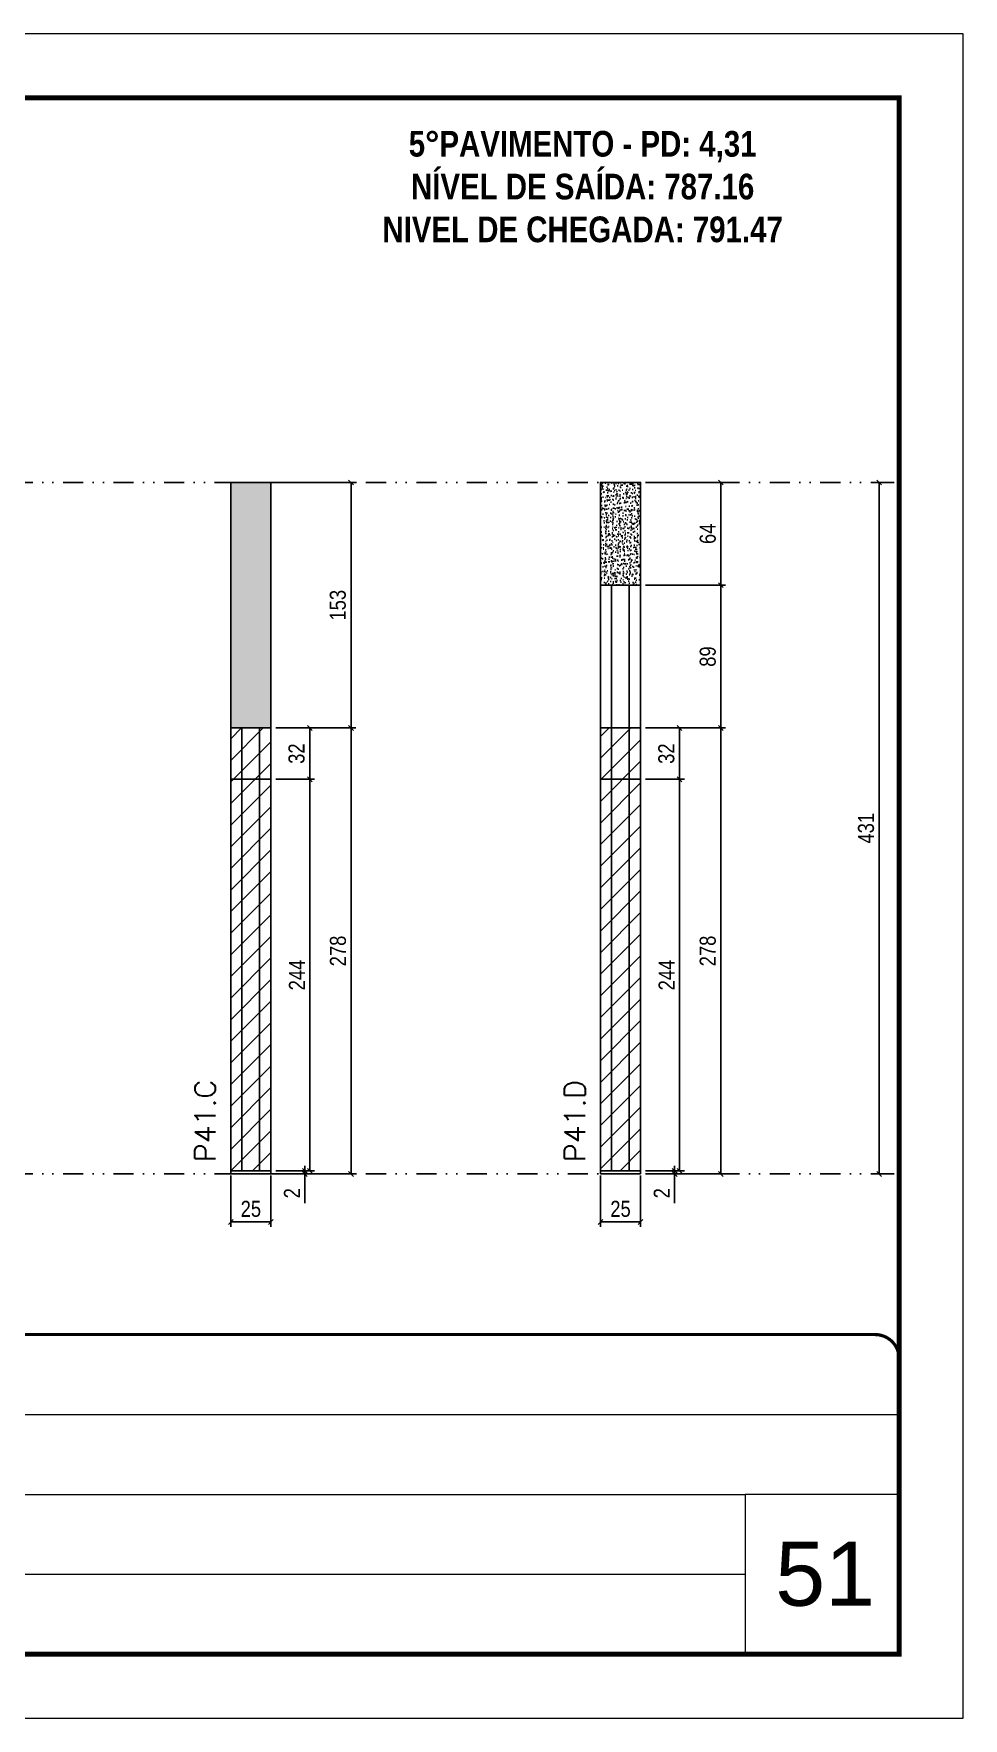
# Model space of a CAD drawing. Extents: x 14400 to 27878, y -21631 to 6985.
# Drawn here: x 18489 to 19068, y -7848 to -6798 of the extents above; entities that cross this region are included whole.
import ezdxf

# ---------------------------------------------------------------- set-up
doc = ezdxf.new("R2010")
doc.units = 0
for name, pattern in [('CONTINUO', [0]), ('DASHED', [0.75, 0.5, -0.25]), ('DIVIDE2', [0.625, 0.25, -0.125, 0, -0.125, 0, -0.125])]:
    doc.linetypes.add(name, pattern=pattern)
for name, color, linetype, lineweight in [('CARIMBO', 255, 'Continuous', 9), ('Folhas', 255, 'Continuous', 9), ('Hachura', 251, 'Continuous', 9), ('SARRAFO DE PRESSAO', 251, 'DASHED', 9), ('Texto Seção', 7, 'Continuous', 15)]:
    doc.layers.add(name, color=color, linetype=linetype, lineweight=lineweight)
for name, color, linetype in [('COTA', 241, 'Continuous'), ('NOMENCLATURA', 7, 'Continuous'), ('Nível', 160, 'Continuous'), ('Painéis', 200, 'Continuous'), ('SARR_2.2x7', 40, 'Continuous')]:
    doc.layers.add(name, color=color, linetype=linetype)
doc.styles.add('ARIAL', font='arial.ttf')
doc.styles.add('COTA TECNICA', font='techl___.ttf', dxfattribs={"height": 10})
doc.styles.add('COTA TECNICA-50', font='techl___.ttf', dxfattribs={"height": 10})
doc.styles.add('REGUA-120', font='ROMANS.shx', dxfattribs={"height": 15})
doc.styles.add('ROMANC', font='techb___.ttf', dxfattribs={"height": 2.5})
doc.dimstyles.new('COTA PAINEL-50', dxfattribs={"dimtxt": 10, "dimasz": 3, "dimexe": 3, "dimexo": 3, "dimgap": 3, "dimtad": 1, "dimdec": 1, "dimzin": 12, "dimdsep": 46, "dimtxsty": 'COTA TECNICA-50', "dimblk1": 'OBLIQUE', "dimblk2": 'OBLIQUE', "dimsah": 1, "dimcen": 0.9, "dimclrd": 4, "dimclre": 4, "dimclrt": 240, "dimadec": 1, "dimazin": 3, "dimtfac": 1, "dimtdec": 1, "dimtmove": 0, "dimatfit": 3, "dimfxl": 1, "dimtolj": 1, "dimtzin": 12, "dimarcsym": 0})
doc.dimstyles.new('PAINEL', dxfattribs={"dimtxt": 10, "dimasz": 3, "dimexe": 3, "dimexo": 3, "dimgap": 3, "dimtad": 1, "dimdec": 1, "dimzin": 12, "dimdsep": 46, "dimtxsty": 'COTA TECNICA', "dimblk1": 'OBLIQUE', "dimblk2": 'OBLIQUE', "dimsah": 1, "dimcen": 0.9, "dimclrd": 4, "dimclre": 4, "dimclrt": 240, "dimadec": 1, "dimazin": 3, "dimtfac": 1, "dimtdec": 1, "dimtmove": 0, "dimatfit": 3, "dimfxl": 1, "dimtolj": 1, "dimtzin": 12, "dimarcsym": 0})

# ---------------------------------------------------------------- blocks, each defined once
blk = doc.blocks.new('9999999999')
at = {"color": 30, "linetype": 'CONTINUO'}
for p, q in [((98564.6, 34379.6), (99584, 34379.6)), ((98564.6, 34329.8), (99488, 34329.8)), ((99584, 34329.8), (99488, 34329.8)), ((99488, 34329.8), (99488, 34230.2)), ((98564.6, 34280), (99488, 34280))]:
    blk.add_line(p, q, dxfattribs=at)
at = {"color": 30, "linetype": 'CONTINUO', "const_width": 2}
blk.add_lwpolyline([(99584, 34230.2), (99584, 34414.4, 0.414214), (99569, 34429.4), (98229, 34429.4, 0.414214), (98214, 34414.4), (98214, 34245.2, 0.414214), (98229, 34230.2), (99584, 34230.2)], format="xyb", dxfattribs=at)
at = {"layer": 'Folhas'}
blk.add_lwpolyline([(98139, 34190.2), (99624, 34190.2), (99624, 35240.2), (98139, 35240.2)], close=True, dxfattribs=at)
at = {"layer": 'Folhas', "color": 30, "const_width": 3}
blk.add_lwpolyline([(98214, 34230.2), (99584, 34230.2), (99584, 35200.2), (98214, 35200.2)], close=True, dxfattribs=at)
blk = doc.blocks.new('_Oblique')
at = {"color": 0, "linetype": 'ByBlock', "lineweight": -2}
blk.add_line((-0.5, -0.5), (0.5, 0.5), dxfattribs=at)
blk = doc.blocks.new('*D2086')
at = {"layer": 'COTA', "color": 4, "lineweight": -2, "transparency": 16777216}
for p, q in [((18612.1, -7509.9), (18612.1, -7541.8)), ((18637.1, -7509.9), (18637.1, -7541.8)), ((18612.1, -7538.8), (18637.1, -7538.8))]:
    blk.add_line(p, q, dxfattribs=at)
at = {"layer": 'Defpoints', "color": 0, "transparency": 16777216}
for p in [(18612.1, -7506.9), (18637.1, -7506.9), (18637.1, -7538.8)]:
    blk.add_point(p, dxfattribs=at)
at = {"layer": 'COTA', "color": 4, "lineweight": -2, "transparency": 16777216, "xscale": 3, "yscale": 3, "zscale": 3, "rotation": 180}
blk.add_blockref('_Oblique', (18612.1, -7538.8), dxfattribs=at)
at = {"layer": 'COTA', "color": 4, "lineweight": -2, "transparency": 16777216, "xscale": 3, "yscale": 3, "zscale": 3}
blk.add_blockref('_Oblique', (18637.1, -7538.8), dxfattribs=at)
at = {"layer": 'COTA', "color": 240, "transparency": 16777216, "insert": (18624.6, -7530.7), "char_height": 10, "attachment_point": 5, "style": 'COTA TECNICA'}
blk.add_mtext('\\A1;25', dxfattribs=at)
blk = doc.blocks.new('*D2087')
at = {"layer": 'COTA', "color": 4, "lineweight": -2, "transparency": 16777216}
for p, q in [((18640.1, -7506.9), (18661.2, -7506.9)), ((18658.2, -7506.9), (18658.2, -7503.9)), ((18658.2, -7506.9), (18658.2, -7508.9)), ((18640.1, -7508.9), (18661.2, -7508.9)), ((18658.2, -7508.9), (18658.2, -7527))]:
    blk.add_line(p, q, dxfattribs=at)
at = {"layer": 'Defpoints', "color": 0, "transparency": 16777216}
for p in [(18637.1, -7506.9), (18658.2, -7506.9), (18637.1, -7508.9)]:
    blk.add_point(p, dxfattribs=at)
at = {"layer": 'COTA', "color": 4, "lineweight": -2, "transparency": 16777216, "xscale": 3, "yscale": 3, "zscale": 3}
for p, rotation in [((18658.2, -7506.9), 270), ((18658.2, -7508.9), 90)]:
    blk.add_blockref('_Oblique', p, dxfattribs=dict(at, rotation=rotation))
at = {"layer": 'COTA', "color": 240, "transparency": 16777216, "insert": (18650.2, -7520.9), "char_height": 10, "attachment_point": 5, "rotation": 90, "style": 'COTA TECNICA-50'}
blk.add_mtext('\\A1;2', dxfattribs=at)
blk = doc.blocks.new('*D2088')
at = {"layer": 'COTA', "color": 4, "lineweight": -2, "transparency": 16777216}
for p, q in [((18640.1, -7262.9), (18664.3, -7262.9)), ((18661.3, -7506.9), (18661.3, -7262.9)), ((18640.1, -7506.9), (18664.3, -7506.9))]:
    blk.add_line(p, q, dxfattribs=at)
at = {"layer": 'Defpoints', "color": 0, "transparency": 16777216}
for p in [(18637.1, -7262.9), (18661.3, -7262.9), (18637.1, -7506.9)]:
    blk.add_point(p, dxfattribs=at)
at = {"layer": 'COTA', "color": 4, "lineweight": -2, "transparency": 16777216, "xscale": 3, "yscale": 3, "zscale": 3}
for p, rotation in [((18661.3, -7262.9), 90), ((18661.3, -7506.9), 270)]:
    blk.add_blockref('_Oblique', p, dxfattribs=dict(at, rotation=rotation))
at = {"layer": 'COTA', "color": 240, "transparency": 16777216, "insert": (18653.3, -7384.9), "char_height": 10, "attachment_point": 5, "rotation": 90, "style": 'COTA TECNICA-50'}
blk.add_mtext('\\A1;244', dxfattribs=at)
blk = doc.blocks.new('*D2089')
at = {"layer": 'COTA', "color": 4, "lineweight": -2, "transparency": 16777216}
for p, q in [((18640.1, -7077.9), (18690, -7077.9)), ((18687, -7230.9), (18687, -7077.9)), ((18640.1, -7230.9), (18690, -7230.9))]:
    blk.add_line(p, q, dxfattribs=at)
at = {"layer": 'Defpoints', "color": 0, "transparency": 16777216}
for p in [(18637.1, -7077.9), (18687, -7077.9), (18637.1, -7230.9)]:
    blk.add_point(p, dxfattribs=at)
at = {"layer": 'COTA', "color": 4, "lineweight": -2, "transparency": 16777216, "xscale": 3, "yscale": 3, "zscale": 3}
for p, rotation in [((18687, -7077.9), 90), ((18687, -7230.9), 270)]:
    blk.add_blockref('_Oblique', p, dxfattribs=dict(at, rotation=rotation))
at = {"layer": 'COTA', "color": 240, "transparency": 16777216, "insert": (18678.8, -7154.4), "char_height": 10, "attachment_point": 5, "rotation": 90, "style": 'COTA TECNICA'}
blk.add_mtext('\\A1;153', dxfattribs=at)
blk = doc.blocks.new('*D2090')
at = {"layer": 'COTA', "color": 4, "lineweight": -2, "transparency": 16777216}
for p, q in [((18640.1, -7230.9), (18664.3, -7230.9)), ((18661.3, -7262.9), (18661.3, -7230.9)), ((18640.1, -7262.9), (18664.3, -7262.9))]:
    blk.add_line(p, q, dxfattribs=at)
at = {"layer": 'Defpoints', "color": 0, "transparency": 16777216}
for p in [(18637.1, -7230.9), (18661.3, -7230.9), (18637.1, -7262.9)]:
    blk.add_point(p, dxfattribs=at)
at = {"layer": 'COTA', "color": 4, "lineweight": -2, "transparency": 16777216, "xscale": 3, "yscale": 3, "zscale": 3}
for p, rotation in [((18661.3, -7230.9), 90), ((18661.3, -7262.9), 270)]:
    blk.add_blockref('_Oblique', p, dxfattribs=dict(at, rotation=rotation))
at = {"layer": 'COTA', "color": 240, "transparency": 16777216, "insert": (18653.1, -7246.9), "char_height": 10, "attachment_point": 5, "rotation": 90, "style": 'COTA TECNICA'}
blk.add_mtext('\\A1;32', dxfattribs=at)
blk = doc.blocks.new('*D2091')
at = {"layer": 'COTA', "color": 4, "lineweight": -2, "transparency": 16777216}
for p, q in [((18640.1, -7230.9), (18690, -7230.9)), ((18687, -7508.9), (18687, -7230.9)), ((18640.1, -7508.9), (18690, -7508.9))]:
    blk.add_line(p, q, dxfattribs=at)
at = {"layer": 'Defpoints', "color": 0, "transparency": 16777216}
for p in [(18637.1, -7230.9), (18687, -7230.9), (18637.1, -7508.9)]:
    blk.add_point(p, dxfattribs=at)
at = {"layer": 'COTA', "color": 4, "lineweight": -2, "transparency": 16777216, "xscale": 3, "yscale": 3, "zscale": 3}
for p, rotation in [((18687, -7230.9), 90), ((18687, -7508.9), 270)]:
    blk.add_blockref('_Oblique', p, dxfattribs=dict(at, rotation=rotation))
at = {"layer": 'COTA', "color": 240, "transparency": 16777216, "insert": (18678.9, -7369.9), "char_height": 10, "attachment_point": 5, "rotation": 90, "style": 'COTA TECNICA'}
blk.add_mtext('\\A1;278', dxfattribs=at)
blk = doc.blocks.new('*D2092')
at = {"layer": 'COTA', "color": 4, "lineweight": -2, "transparency": 16777216}
for p, q in [((18842.4, -7509.9), (18842.4, -7541.8)), ((18867.4, -7509.9), (18867.4, -7541.8)), ((18842.4, -7538.8), (18867.4, -7538.8))]:
    blk.add_line(p, q, dxfattribs=at)
at = {"layer": 'Defpoints', "color": 0, "transparency": 16777216}
for p in [(18842.4, -7506.9), (18867.4, -7506.9), (18867.4, -7538.8)]:
    blk.add_point(p, dxfattribs=at)
at = {"layer": 'COTA', "color": 4, "lineweight": -2, "transparency": 16777216, "xscale": 3, "yscale": 3, "zscale": 3, "rotation": 180}
blk.add_blockref('_Oblique', (18842.4, -7538.8), dxfattribs=at)
at = {"layer": 'COTA', "color": 4, "lineweight": -2, "transparency": 16777216, "xscale": 3, "yscale": 3, "zscale": 3}
blk.add_blockref('_Oblique', (18867.4, -7538.8), dxfattribs=at)
at = {"layer": 'COTA', "color": 240, "transparency": 16777216, "insert": (18854.9, -7530.7), "char_height": 10, "attachment_point": 5, "style": 'COTA TECNICA'}
blk.add_mtext('\\A1;25', dxfattribs=at)
blk = doc.blocks.new('*D2093')
at = {"layer": 'COTA', "color": 4, "lineweight": -2, "transparency": 16777216}
for p, q in [((18870.4, -7506.9), (18891.6, -7506.9)), ((18888.6, -7506.9), (18888.6, -7503.9)), ((18888.6, -7506.9), (18888.6, -7508.9)), ((18870.4, -7508.9), (18891.6, -7508.9)), ((18888.6, -7508.9), (18888.6, -7527))]:
    blk.add_line(p, q, dxfattribs=at)
at = {"layer": 'Defpoints', "color": 0, "transparency": 16777216}
for p in [(18867.4, -7506.9), (18888.6, -7506.9), (18867.4, -7508.9)]:
    blk.add_point(p, dxfattribs=at)
at = {"layer": 'COTA', "color": 4, "lineweight": -2, "transparency": 16777216, "xscale": 3, "yscale": 3, "zscale": 3}
for p, rotation in [((18888.6, -7506.9), 270), ((18888.6, -7508.9), 90)]:
    blk.add_blockref('_Oblique', p, dxfattribs=dict(at, rotation=rotation))
at = {"layer": 'COTA', "color": 240, "transparency": 16777216, "insert": (18880.6, -7520.9), "char_height": 10, "attachment_point": 5, "rotation": 90, "style": 'COTA TECNICA-50'}
blk.add_mtext('\\A1;2', dxfattribs=at)
blk = doc.blocks.new('*D2094')
at = {"layer": 'COTA', "color": 4, "lineweight": -2, "transparency": 16777216}
for p, q in [((18870.4, -7262.9), (18894.7, -7262.9)), ((18891.7, -7506.9), (18891.7, -7262.9)), ((18870.4, -7506.9), (18894.7, -7506.9))]:
    blk.add_line(p, q, dxfattribs=at)
at = {"layer": 'Defpoints', "color": 0, "transparency": 16777216}
for p in [(18867.4, -7262.9), (18891.7, -7262.9), (18867.4, -7506.9)]:
    blk.add_point(p, dxfattribs=at)
at = {"layer": 'COTA', "color": 4, "lineweight": -2, "transparency": 16777216, "xscale": 3, "yscale": 3, "zscale": 3}
for p, rotation in [((18891.7, -7262.9), 90), ((18891.7, -7506.9), 270)]:
    blk.add_blockref('_Oblique', p, dxfattribs=dict(at, rotation=rotation))
at = {"layer": 'COTA', "color": 240, "transparency": 16777216, "insert": (18883.6, -7384.9), "char_height": 10, "attachment_point": 5, "rotation": 90, "style": 'COTA TECNICA-50'}
blk.add_mtext('\\A1;244', dxfattribs=at)
blk = doc.blocks.new('*D2095')
at = {"layer": 'COTA', "color": 4, "lineweight": -2, "transparency": 16777216}
for p, q in [((18870.4, -7077.9), (18920.4, -7077.9)), ((18917.4, -7141.9), (18917.4, -7077.9)), ((18870.4, -7141.9), (18920.4, -7141.9))]:
    blk.add_line(p, q, dxfattribs=at)
at = {"layer": 'Defpoints', "color": 0, "transparency": 16777216}
for p in [(18867.4, -7077.9), (18917.4, -7077.9), (18867.4, -7141.9)]:
    blk.add_point(p, dxfattribs=at)
at = {"layer": 'COTA', "color": 4, "lineweight": -2, "transparency": 16777216, "xscale": 3, "yscale": 3, "zscale": 3}
for p, rotation in [((18917.4, -7077.9), 90), ((18917.4, -7141.9), 270)]:
    blk.add_blockref('_Oblique', p, dxfattribs=dict(at, rotation=rotation))
at = {"layer": 'COTA', "color": 240, "transparency": 16777216, "insert": (18909.3, -7109.9), "char_height": 10, "attachment_point": 5, "rotation": 90, "style": 'COTA TECNICA'}
blk.add_mtext('\\A1;64', dxfattribs=at)
blk = doc.blocks.new('*D2097')
at = {"layer": 'COTA', "color": 4, "lineweight": -2, "transparency": 16777216}
for p, q in [((18870.4, -7230.9), (18894.7, -7230.9)), ((18891.7, -7262.9), (18891.7, -7230.9)), ((18870.4, -7262.9), (18894.7, -7262.9))]:
    blk.add_line(p, q, dxfattribs=at)
at = {"layer": 'Defpoints', "color": 0, "transparency": 16777216}
for p in [(18867.4, -7230.9), (18891.7, -7230.9), (18867.4, -7262.9)]:
    blk.add_point(p, dxfattribs=at)
at = {"layer": 'COTA', "color": 4, "lineweight": -2, "transparency": 16777216, "xscale": 3, "yscale": 3, "zscale": 3}
for p, rotation in [((18891.7, -7230.9), 90), ((18891.7, -7262.9), 270)]:
    blk.add_blockref('_Oblique', p, dxfattribs=dict(at, rotation=rotation))
at = {"layer": 'COTA', "color": 240, "transparency": 16777216, "insert": (18883.5, -7246.9), "char_height": 10, "attachment_point": 5, "rotation": 90, "style": 'COTA TECNICA'}
blk.add_mtext('\\A1;32', dxfattribs=at)
blk = doc.blocks.new('*D2096')
at = {"layer": 'COTA', "color": 4, "lineweight": -2, "transparency": 16777216}
for p, q in [((18870.4, -7230.9), (18920.4, -7230.9)), ((18917.4, -7508.9), (18917.4, -7230.9)), ((18870.4, -7508.9), (18920.4, -7508.9))]:
    blk.add_line(p, q, dxfattribs=at)
at = {"layer": 'Defpoints', "color": 0, "transparency": 16777216}
for p in [(18867.4, -7230.9), (18917.4, -7230.9), (18867.4, -7508.9)]:
    blk.add_point(p, dxfattribs=at)
at = {"layer": 'COTA', "color": 4, "lineweight": -2, "transparency": 16777216, "xscale": 3, "yscale": 3, "zscale": 3}
for p, rotation in [((18917.4, -7230.9), 90), ((18917.4, -7508.9), 270)]:
    blk.add_blockref('_Oblique', p, dxfattribs=dict(at, rotation=rotation))
at = {"layer": 'COTA', "color": 240, "transparency": 16777216, "insert": (18909.3, -7369.9), "char_height": 10, "attachment_point": 5, "rotation": 90, "style": 'COTA TECNICA'}
blk.add_mtext('\\A1;278', dxfattribs=at)
blk = doc.blocks.new('*D4164')
at = {"layer": 'COTA', "color": 4, "lineweight": -2, "transparency": 16777216}
for p, q in [((19025.5, -7077.9), (19013.1, -7077.9)), ((19016.1, -7508.9), (19016.1, -7077.9)), ((19025.5, -7508.9), (19013.1, -7508.9))]:
    blk.add_line(p, q, dxfattribs=at)
at = {"layer": 'Defpoints', "color": 0, "transparency": 16777216}
for p in [(19016.1, -7077.9), (19028.5, -7077.9), (19028.5, -7508.9)]:
    blk.add_point(p, dxfattribs=at)
at = {"layer": 'COTA', "color": 4, "lineweight": -2, "transparency": 16777216, "xscale": 3, "yscale": 3, "zscale": 3}
for p, rotation in [((19016.1, -7077.9), 90), ((19016.1, -7508.9), 270)]:
    blk.add_blockref('_Oblique', p, dxfattribs=dict(at, rotation=rotation))
at = {"layer": 'COTA', "color": 240, "transparency": 16777216, "insert": (19007.9, -7293.4), "char_height": 10, "attachment_point": 5, "rotation": 90, "style": 'COTA TECNICA'}
blk.add_mtext('\\A1;431', dxfattribs=at)
blk = doc.blocks.new('*D4192')
at = {"layer": 'COTA', "color": 4, "lineweight": -2, "transparency": 16777216}
for p, q in [((18870.4, -7141.9), (18920.4, -7141.9)), ((18917.4, -7141.9), (18917.4, -7230.9)), ((18870.4, -7230.9), (18920.4, -7230.9))]:
    blk.add_line(p, q, dxfattribs=at)
at = {"layer": 'Defpoints', "color": 0, "transparency": 16777216}
for p in [(18867.4, -7141.9), (18867.4, -7230.9), (18917.4, -7230.9)]:
    blk.add_point(p, dxfattribs=at)
at = {"layer": 'COTA', "color": 4, "lineweight": -2, "transparency": 16777216, "xscale": 3, "yscale": 3, "zscale": 3}
for p, rotation in [((18917.4, -7141.9), 90), ((18917.4, -7230.9), 270)]:
    blk.add_blockref('_Oblique', p, dxfattribs=dict(at, rotation=rotation))
at = {"layer": 'COTA', "color": 240, "transparency": 16777216, "insert": (18909.3, -7186.4), "char_height": 10, "attachment_point": 5, "rotation": 90, "style": 'COTA TECNICA'}
blk.add_mtext('\\A1;89', dxfattribs=at)

msp = doc.modelspace()

# ---------------------------------------------------------------- hatches: boundary and pattern name
at = {"layer": 'COTA'}
h = msp.add_hatch(dxfattribs=at)
h.set_pattern_fill('AR-CONC', color=256, scale=0.03)
h.set_pattern_definition([(50, (-1626.1973, -1968.15), (5.4655401, -0.4781726), [0.5715, -6.2865]), (355, (-1626.197, -1968.15), (-1.0573026, 5.7317054), [0.4572, -5.0292175]), (100.451445, (-1625.742, -1968.19), (4.4082374, 5.2535326), [0.4857003, -5.3427073]), (46.1842, (-1626.197, -1966.626), (8.1323712, -1.2612698), [0.85725, -9.42975]), (96.635558, (-1625.5196, -1966.731), (7.122124, 7.4227837), [0.7285507, -8.0140682]), (351.18415, (-1626.197, -1966.626), (7.122124, 7.4227837), [0.685799, -7.543792]), (21, (-1625.4353, -1967.007), (4.5484317, -3.0679559), [0.5715, -6.2865]), (326, (-1625.435, -1967.007), (1.8540609, 5.525639), [0.4572, -5.0292]), (71.451445, (-1625.056, -1967.263), (6.4024926, 2.457683), [0.4857003, -5.3426981]), (37.5, (-1626.1973, -1968.1502), (0.0926581, 2.53665117), [0, -4.96824, 0, -5.1054, 0, -5.04825]), (7.5, (-1626.1973, -1968.1502), (2.00458988, 3.00541724), [0, -2.91084, 0, -4.85394, 0, -1.92405]), (327.5, (-1627.8965, -1968.1502), (4.06771786, -0.17186232), [0, -1.905, 0, -5.9436, 0, -7.8867]), (317.5, (-1628.6585, -1968.1502), (4.44387544, 0.76279473), [0, -2.4765, 0, -3.94716, 0, -5.6007])])
h.paths.add_polyline_path([(18637.05, -7077.89), (18612.05, -7077.89), (18612.05, -7230.89), (18637.05, -7230.89)])
h = msp.add_hatch(dxfattribs=at)
h.set_pattern_fill('AR-CONC', color=256, scale=0.03)
h.set_pattern_definition([(50, (-1395.8583, -1968.15), (5.4655401, -0.4781726), [0.5715, -6.2865]), (355, (-1395.8583, -1968.15), (-1.0573026, 5.7317054), [0.4572, -5.0292175]), (100.451445, (-1395.403, -1968.19), (4.4082374, 5.2535326), [0.4857003, -5.3427073]), (46.1842, (-1395.858, -1966.626), (8.1323712, -1.2612698), [0.85725, -9.42975]), (96.635558, (-1395.1806, -1966.731), (7.122124, 7.4227837), [0.7285507, -8.0140682]), (351.18415, (-1395.858, -1966.626), (7.122124, 7.4227837), [0.685799, -7.543792]), (21, (-1395.0963, -1967.007), (4.5484317, -3.0679559), [0.5715, -6.2865]), (326, (-1395.0963, -1967.007), (1.8540609, 5.525639), [0.4572, -5.0292]), (71.451445, (-1394.717, -1967.263), (6.4024926, 2.457683), [0.4857003, -5.3426981]), (37.5, (-1395.8583, -1968.1502), (0.0926581, 2.53665117), [0, -4.96824, 0, -5.1054, 0, -5.04825]), (7.5, (-1395.8583, -1968.1502), (2.00458988, 3.00541724), [0, -2.91084, 0, -4.85394, 0, -1.92405]), (327.5, (-1397.5576, -1968.1502), (4.06771786, -0.17186232), [0, -1.905, 0, -5.9436, 0, -7.8867]), (317.5, (-1398.3196, -1968.1502), (4.44387544, 0.76279473), [0, -2.4765, 0, -3.94716, 0, -5.6007])])
h.paths.add_polyline_path([(18867.39, -7077.89), (18842.39, -7077.89), (18842.39, -7141.89), (18867.39, -7141.89)])
at = {"layer": 'Hachura', "linetype": 'ByBlock'}
h = msp.add_hatch(dxfattribs=at)
h.set_pattern_fill('ANSI31', color=256, scale=3)
h.paths.add_polyline_path([(18020.35, -7230.89), (17799.35, -7230.89), (17799.35, -7308.89), (18020.35, -7308.89)])
h.paths.add_polyline_path([(18020.35, -7308.89), (17799.35, -7308.89), (17799.35, -7384.89), (18020.35, -7384.89)])
h.paths.add_polyline_path([(18020.35, -7384.89), (17799.35, -7384.89), (17799.35, -7506.89), (18020.35, -7506.89)])
h.paths.add_polyline_path([(18422.1, -7384.89), (18201.1, -7384.89), (18201.1, -7506.89), (18422.1, -7506.89)])
h.paths.add_polyline_path([(18422.1, -7308.89), (18201.1, -7308.89), (18201.1, -7384.89), (18422.1, -7384.89)])
h.paths.add_polyline_path([(18422.1, -7251.89), (18201.1, -7251.89), (18201.1, -7308.89), (18422.1, -7308.89)])
h.paths.add_polyline_path([(18422.1, -7230.89), (18201.1, -7230.89), (18201.1, -7251.89), (18422.1, -7251.89)])
h.paths.add_polyline_path([(18637.05, -7262.89), (18612.05, -7262.89), (18612.05, -7506.89), (18637.05, -7506.89)])
h.paths.add_polyline_path([(18637.05, -7230.89), (18612.05, -7230.89), (18612.05, -7262.89), (18637.05, -7262.89)])
h.paths.add_polyline_path([(18867.39, -7230.89), (18842.39, -7230.89), (18842.39, -7262.89), (18867.39, -7262.89)])
h.paths.add_polyline_path([(18867.39, -7262.89), (18842.39, -7262.89), (18842.39, -7506.89), (18867.39, -7506.89)])

# ---------------------------------------------------------------- linework, layer by layer
at = {"layer": 'COTA'}
for points in [[(18612.05, -7230.89), (18637.05, -7230.89), (18637.05, -7077.89), (18612.05, -7077.89)], [(18842.39, -7141.89), (18867.39, -7141.89), (18867.39, -7077.89), (18842.39, -7077.89)]]:
    msp.add_lwpolyline(points, close=True, dxfattribs=at)
at = {"layer": 'Nível', "color": 4, "linetype": 'DIVIDE2', "ltscale": 50}
for p, q in [((17658.47, -7077.89), (19028.47, -7077.89)), ((17658.47, -7508.89), (19028.47, -7508.89))]:
    msp.add_line(p, q, dxfattribs=at)
at = {"layer": 'Painéis'}
for p, q in [((18612.05, -7262.89), (18612.05, -7506.89)), ((18612.05, -7262.89), (18637.05, -7262.89)), ((18637.05, -7262.89), (18637.05, -7506.89)), ((18842.39, -7262.89), (18842.39, -7506.89)), ((18842.39, -7262.89), (18867.39, -7262.89)), ((18867.39, -7262.89), (18867.39, -7506.89)), ((18612.05, -7506.89), (18637.05, -7506.89)), ((18612.05, -7508.89), (18612.05, -7506.89)), ((18637.05, -7506.89), (18637.05, -7508.89)), ((18842.39, -7506.89), (18867.39, -7506.89)), ((18842.39, -7508.89), (18842.39, -7506.89)), ((18867.39, -7506.89), (18867.39, -7508.89)), ((18637.05, -7508.89), (18612.05, -7508.89)), ((18867.39, -7508.89), (18842.39, -7508.89))]:
    msp.add_line(p, q, dxfattribs=at)
for points in [[(18842.39, -7141.89), (18867.39, -7141.89), (18867.39, -7230.89), (18842.39, -7230.89)], [(18612.05, -7230.89), (18637.05, -7230.89), (18637.05, -7262.89), (18612.05, -7262.89)], [(18842.39, -7230.89), (18867.39, -7230.89), (18867.39, -7262.89), (18842.39, -7262.89)]]:
    msp.add_lwpolyline(points, close=True, dxfattribs=at)
at = {"layer": 'SARR_2.2x7'}
for p, q in [((18849.39, -7230.89), (18849.39, -7141.89)), ((18860.39, -7230.89), (18860.39, -7141.89)), ((18619.05, -7230.89), (18619.05, -7506.89)), ((18630.05, -7230.89), (18630.05, -7506.89)), ((18849.39, -7230.89), (18849.39, -7506.89)), ((18860.39, -7230.89), (18860.39, -7506.89))]:
    msp.add_line(p, q, dxfattribs=at)

# ---------------------------------------------------------------- block references
at = {"layer": 'SARRAFO DE PRESSAO', "color": 6, "linetype": 'ByBlock'}
msp.add_blockref('9999999999', (-80555.51, -42038.38), dxfattribs=at)

# ---------------------------------------------------------------- texts
at = {"layer": 'CARIMBO', "style": 'ARIAL'}
msp.add_text('51', height=40, dxfattribs=at).set_placement((18951.33, -7778.03))
at = {"layer": 'NOMENCLATURA', "color": 2, "insert": (18831.31, -6832.11), "char_height": 16, "attachment_point": 2, "style": 'ROMANC'}
msp.add_mtext_dynamic_manual_height_columns('\\P5°PAVIMENTO - PD: 4,31\\PNÍVEL DE SAÍDA: 787.16\\PNIVEL DE CHEGADA: 791.47', width=432.3511, gutter_width=1, heights=[0], dxfattribs=at)
at = {"layer": 'Texto Seção', "char_height": 13, "width": 370.6998, "attachment_point": 7, "rotation": 90, "style": 'REGUA-120'}
for s, insert in [('P41.C', (18602.6, -7501.48)), ('P41.D', (18832.94, -7501.48))]:
    msp.add_mtext(s, dxfattribs=dict(at, insert=insert))

# ---------------------------------------------------------------- dimensions: what is measured, and where the dimension line sits
at = {"layer": 'COTA'}
for base, p1, p2, dimstyle, picture, middle in [((18687.04, -7077.89), (18637.05, -7230.89), (18637.05, -7077.89), 'PAINEL', '*D2089', (18678.82, -7154.39)), ((18917.38, -7077.89), (18867.39, -7141.89), (18867.39, -7077.89), 'PAINEL', '*D2095', (18909.28, -7109.89)), ((19016.09, -7077.89), (19028.47, -7508.89), (19028.47, -7077.89), 'PAINEL', '*D4164', (19007.87, -7293.39)), ((18917.38, -7230.89), (18867.39, -7141.89), (18867.39, -7230.89), 'PAINEL', '*D4192', (18909.28, -7186.39)), ((18661.34, -7230.89), (18637.05, -7262.89), (18637.05, -7230.89), 'PAINEL', '*D2090', (18653.12, -7246.89)), ((18687.04, -7230.89), (18637.05, -7508.89), (18637.05, -7230.89), 'PAINEL', '*D2091', (18678.94, -7369.89)), ((18891.68, -7230.89), (18867.39, -7262.89), (18867.39, -7230.89), 'PAINEL', '*D2097', (18883.46, -7246.89)), ((18917.38, -7230.89), (18867.39, -7508.89), (18867.39, -7230.89), 'PAINEL', '*D2096', (18909.28, -7369.89)), ((18661.34, -7262.89), (18637.05, -7506.89), (18637.05, -7262.89), 'COTA PAINEL-50', '*D2088', (18653.26, -7384.89)), ((18891.68, -7262.89), (18867.39, -7506.89), (18867.39, -7262.89), 'COTA PAINEL-50', '*D2094', (18883.6, -7384.89))]:
    dim = msp.add_linear_dim(base=base, p1=p1, p2=p2, angle=90, dimstyle=dimstyle, dxfattribs=at)
    dim.commit()
    dim.dimension.update_dxf_attribs({"geometry": picture, "text_midpoint": middle})
for base, p1, p2, picture, middle in [((18637.05, -7538.79), (18612.05, -7506.89), (18637.05, -7506.89), '*D2086', (18624.55, -7530.68)), ((18867.39, -7538.79), (18842.39, -7506.89), (18867.39, -7506.89), '*D2092', (18854.89, -7530.68))]:
    dim = msp.add_linear_dim(base=base, p1=p1, p2=p2, dimstyle='PAINEL', override={"dimarcsym": 2}, dxfattribs=at)
    dim.commit()
    dim.dimension.update_dxf_attribs({"geometry": picture, "text_midpoint": middle})
for base, p1, p2, picture, middle in [((18658.24, -7506.89), (18637.05, -7508.89), (18637.05, -7506.89), '*D2087', (18658.24, -7520.95)), ((18888.58, -7506.89), (18867.39, -7508.89), (18867.39, -7506.89), '*D2093', (18888.58, -7520.95))]:
    dim = msp.add_linear_dim(base=base, p1=p1, p2=p2, angle=90, dimstyle='COTA PAINEL-50', dxfattribs=at)
    dim.commit()
    dim.dimension.update_dxf_attribs({"geometry": picture, "text_midpoint": middle, "dimtype": 160})

doc.saveas('drawing.dxf')
